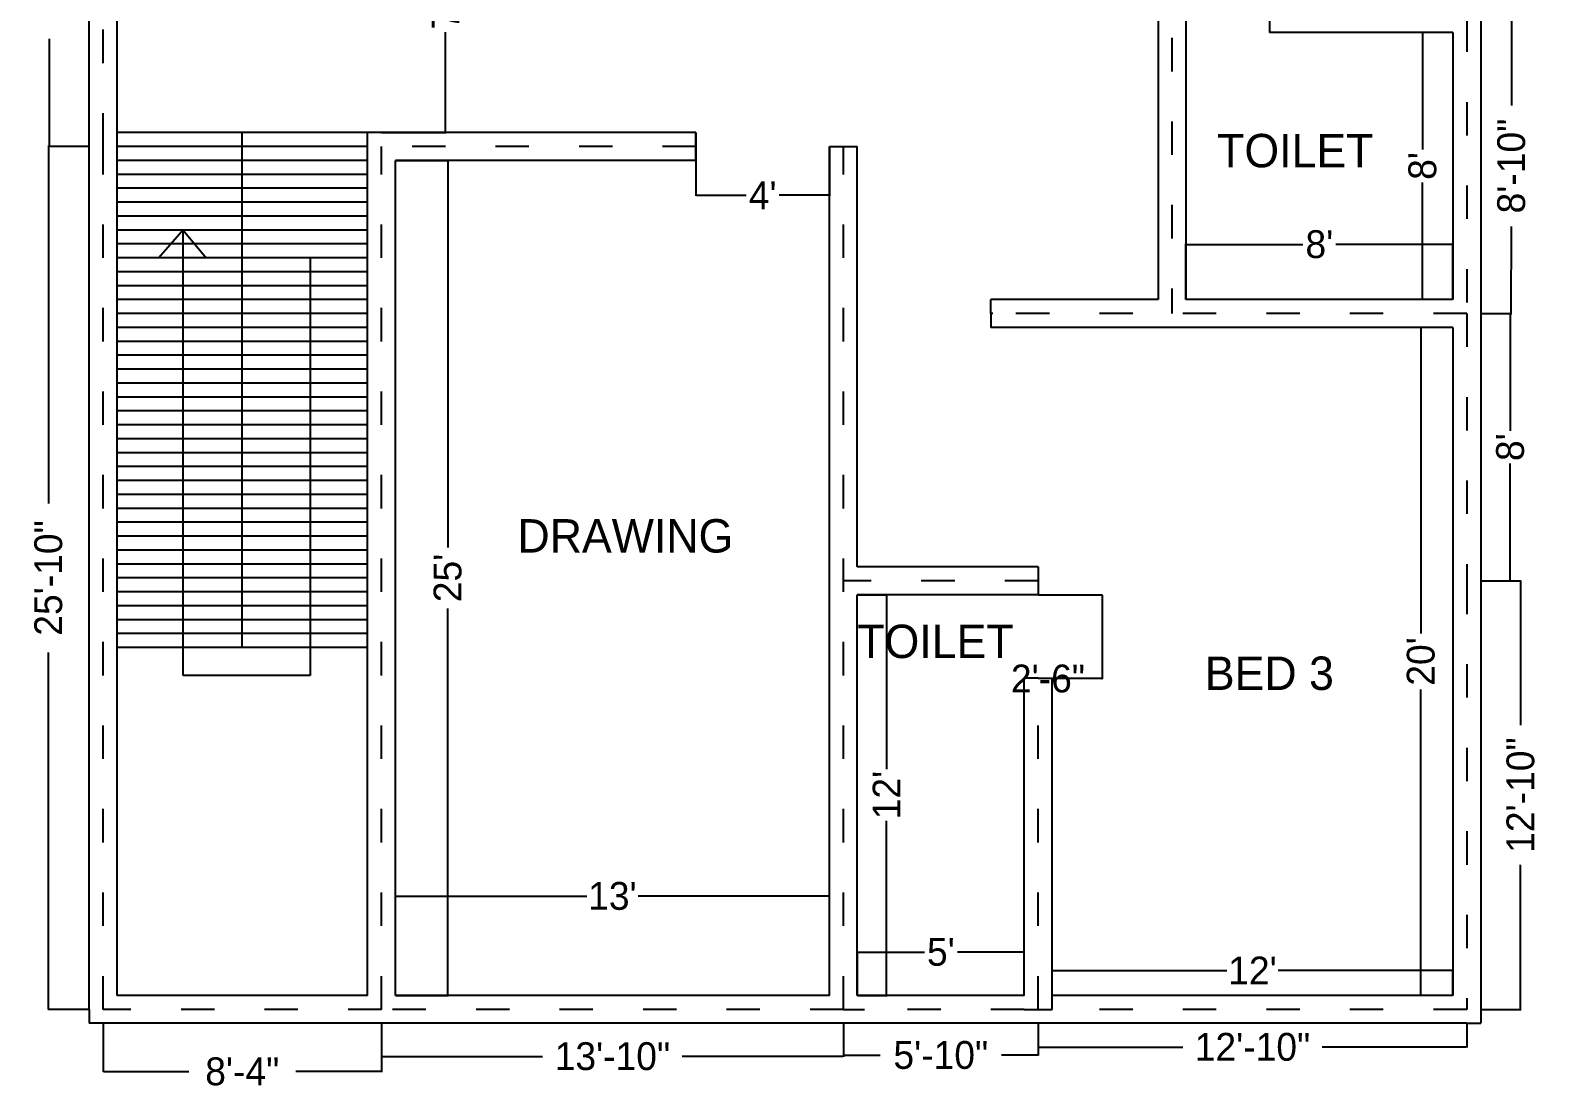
# Model space of a CAD drawing. Header units: inches. Extents: x -654 to 263, y 34 to 856.
# Drawn here: x -309 to 233, y 34 to 415 of the extents above; entities that cross this region are included whole.
import ezdxf

# ---------------------------------------------------------------- set-up
doc = ezdxf.new("R2010")
doc.units = ezdxf.units.IN
doc.header["$MEASUREMENT"] = 0
doc.linetypes.add('ACAD_ISO03W100', pattern=[30, 12, -18])
doc.dimstyles.get("Standard").update_dxf_attribs({"dimtxt": 10, "dimasz": 0.18, "dimexe": 0.18, "dimexo": 0.0625, "dimgap": 0.09, "dimtad": 0, "dimtoh": 1, "dimdec": 0, "dimzin": 0, "dimdsep": 46, "dimlunit": 4, "dimtxsty": 'Standard', "dimcen": 0.09, "dimadec": 0, "dimazin": 0, "dimtfac": 1, "dimtdec": 0, "dimtofl": 0, "dimtmove": 0, "dimatfit": 3, "dimfxl": 1, "dimtolj": 1, "dimtzin": 0, "dimarcsym": 0})

# ---------------------------------------------------------------- blocks, each defined once
blk = doc.blocks.new('*D5')
at = {"color": 0, "lineweight": -2}
for p, q in [((-12.08, 212.38), (-1.45, 212.38)), ((-1.63, 212.2), (-1.63, 149.64)), ((-1.63, 68.56), (-1.63, 131.13)), ((-12.08, 68.38), (-1.45, 68.38))]:
    blk.add_line(p, q, dxfattribs=at)
at = {"color": 0}
for points in [[(-1.66, 212.2), (-1.6, 212.2), (-1.63, 212.38)], [(-1.66, 68.56), (-1.6, 68.56), (-1.63, 68.38)]]:
    blk.add_solid(points, dxfattribs=at)
at = {"layer": 'Defpoints', "color": 0}
for p in [(-12.14, 212.38), (-12.14, 68.38), (-1.63, 68.38)]:
    blk.add_point(p, dxfattribs=at)
at = {"color": 0, "insert": (-1.63, 140.38), "char_height": 10, "attachment_point": 5, "rotation": 90}
blk.add_mtext("\\A1;12'", dxfattribs=at)
blk = doc.blocks.new('*D6')
at = {"color": 0, "lineweight": -2}
for p, q in [((-12.08, 68.44), (-12.08, 84.18)), ((-11.9, 84), (11.97, 84)), ((47.68, 84), (23.82, 84)), ((47.86, 68.44), (47.86, 84.18))]:
    blk.add_line(p, q, dxfattribs=at)
at = {"color": 0}
for points in [[(-11.9, 84.03), (-11.9, 83.97), (-12.08, 84)], [(47.68, 84.03), (47.68, 83.97), (47.86, 84)]]:
    blk.add_solid(points, dxfattribs=at)
at = {"layer": 'Defpoints', "color": 0}
for p in [(47.86, 84), (-12.08, 68.38), (47.86, 68.38)]:
    blk.add_point(p, dxfattribs=at)
at = {"color": 0, "insert": (17.89, 84), "char_height": 10, "attachment_point": 5}
blk.add_mtext("\\A1;5'", dxfattribs=at)
blk = doc.blocks.new('*D7')
at = {"color": 0, "lineweight": -2}
for p, q in [((52.92, 212.38), (75.99, 212.38)), ((75.81, 212.2), (75.81, 182.56)), ((52.92, 182.38), (75.99, 182.38)), ((75.81, 182.2), (75.63, 182.2)), ((75.81, 182.38), (75.81, 182.2))]:
    blk.add_line(p, q, dxfattribs=at)
at = {"color": 0}
for points in [[(75.78, 212.2), (75.84, 212.2), (75.81, 212.38)], [(75.78, 182.56), (75.84, 182.56), (75.81, 182.38)]]:
    blk.add_solid(points, dxfattribs=at)
at = {"layer": 'Defpoints', "color": 0}
for p in [(52.86, 212.38), (52.86, 182.38), (75.81, 182.38)]:
    blk.add_point(p, dxfattribs=at)
at = {"color": 0, "insert": (56.37, 182.2), "char_height": 10, "attachment_point": 5}
blk.add_mtext('\\A1;2\'-6"', dxfattribs=at)
blk = doc.blocks.new('*D8')
at = {"color": 0, "lineweight": -2}
for p, q in [((57.86, 68.44), (57.86, 77.53)), ((58.04, 77.35), (120.61, 77.35)), ((201.68, 77.35), (139.12, 77.35)), ((201.86, 68.44), (201.86, 77.53))]:
    blk.add_line(p, q, dxfattribs=at)
at = {"color": 0}
for points in [[(58.04, 77.38), (58.04, 77.32), (57.86, 77.35)], [(201.68, 77.38), (201.68, 77.32), (201.86, 77.35)]]:
    blk.add_solid(points, dxfattribs=at)
at = {"layer": 'Defpoints', "color": 0}
for p in [(201.86, 77.35), (57.86, 68.38), (201.86, 68.38)]:
    blk.add_point(p, dxfattribs=at)
at = {"color": 0, "insert": (129.86, 77.35), "char_height": 10, "attachment_point": 5}
blk.add_mtext("\\A1;12'", dxfattribs=at)
blk = doc.blocks.new('*D9')
at = {"color": 0, "lineweight": -2}
for p, q in [((201.8, 308.38), (190.19, 308.38)), ((190.37, 308.2), (190.37, 198.47)), ((190.37, 68.56), (190.37, 178.29)), ((201.8, 68.38), (190.19, 68.38))]:
    blk.add_line(p, q, dxfattribs=at)
at = {"color": 0}
for points in [[(190.34, 308.2), (190.4, 308.2), (190.37, 308.38)], [(190.34, 68.56), (190.4, 68.56), (190.37, 68.38)]]:
    blk.add_solid(points, dxfattribs=at)
at = {"layer": 'Defpoints', "color": 0}
for p in [(201.86, 308.38), (190.37, 68.38), (201.86, 68.38)]:
    blk.add_point(p, dxfattribs=at)
at = {"color": 0, "insert": (190.37, 188.38), "char_height": 10, "attachment_point": 5, "rotation": 90}
blk.add_mtext("\\A1;20'", dxfattribs=at)
blk = doc.blocks.new('*D18')
at = {"color": 0, "lineweight": -2}
for p, q in [((105.92, 318.44), (105.92, 338.42)), ((106.1, 338.24), (147.97, 338.24)), ((201.68, 338.24), (159.82, 338.24)), ((201.86, 318.44), (201.86, 338.42))]:
    blk.add_line(p, q, dxfattribs=at)
at = {"color": 0}
for points in [[(106.1, 338.27), (106.1, 338.21), (105.92, 338.24)], [(201.68, 338.27), (201.68, 338.21), (201.86, 338.24)]]:
    blk.add_solid(points, dxfattribs=at)
at = {"layer": 'Defpoints', "color": 0}
for p in [(201.86, 338.24), (105.92, 318.38), (201.86, 318.38)]:
    blk.add_point(p, dxfattribs=at)
at = {"color": 0, "insert": (153.89, 338.24), "char_height": 10, "attachment_point": 5}
blk.add_mtext("\\A1;8'", dxfattribs=at)
blk = doc.blocks.new('*D19')
at = {"color": 0, "lineweight": -2}
for p, q in [((201.8, 414.38), (190.78, 414.38)), ((190.96, 414.2), (190.96, 372.34)), ((190.96, 318.62), (190.96, 360.49)), ((201.8, 318.44), (190.78, 318.44))]:
    blk.add_line(p, q, dxfattribs=at)
at = {"color": 0}
for points in [[(190.93, 414.2), (190.99, 414.2), (190.96, 414.38)], [(190.93, 318.62), (190.99, 318.62), (190.96, 318.44)]]:
    blk.add_solid(points, dxfattribs=at)
at = {"layer": 'Defpoints', "color": 0}
for p in [(201.86, 414.38), (190.96, 318.44), (201.86, 318.44)]:
    blk.add_point(p, dxfattribs=at)
at = {"color": 0, "insert": (190.96, 366.41), "char_height": 10, "attachment_point": 5, "rotation": 90}
blk.add_mtext("\\A1;8'", dxfattribs=at)
blk = doc.blocks.new('*D30')
at = {"color": 0, "lineweight": -2}
for p, q in [((-178.14, 68.44), (-178.14, 104.27)), ((-177.96, 104.09), (-109.39, 104.09)), ((-22.32, 104.09), (-90.88, 104.09)), ((-22.14, 68.44), (-22.14, 104.27))]:
    blk.add_line(p, q, dxfattribs=at)
at = {"color": 0}
for points in [[(-177.96, 104.12), (-177.96, 104.06), (-178.14, 104.09)], [(-22.32, 104.12), (-22.32, 104.06), (-22.14, 104.09)]]:
    blk.add_solid(points, dxfattribs=at)
at = {"layer": 'Defpoints', "color": 0}
for p in [(-22.14, 104.09), (-178.14, 68.38), (-22.14, 68.38)]:
    blk.add_point(p, dxfattribs=at)
at = {"color": 0, "insert": (-100.14, 104.09), "char_height": 10, "attachment_point": 5}
blk.add_mtext("\\A1;13'", dxfattribs=at)
blk = doc.blocks.new('*D31')
at = {"color": 0, "lineweight": -2}
for p, q in [((-178.08, 368.38), (-159.15, 368.38)), ((-159.33, 368.2), (-159.33, 229.31)), ((-159.33, 68.56), (-159.33, 207.46)), ((-178.08, 68.38), (-159.15, 68.38))]:
    blk.add_line(p, q, dxfattribs=at)
at = {"color": 0}
for points in [[(-159.36, 368.2), (-159.3, 368.2), (-159.33, 368.38)], [(-159.36, 68.56), (-159.3, 68.56), (-159.33, 68.38)]]:
    blk.add_solid(points, dxfattribs=at)
at = {"layer": 'Defpoints', "color": 0}
for p in [(-178.14, 368.38), (-178.14, 68.38), (-159.33, 68.38)]:
    blk.add_point(p, dxfattribs=at)
at = {"color": 0, "insert": (-159.33, 218.38), "char_height": 10, "attachment_point": 5, "rotation": 90}
blk.add_mtext("\\A1;25'", dxfattribs=at)
blk = doc.blocks.new('*D32')
at = {"color": 0, "lineweight": -2}
for p, q in [((-70.14, 373.32), (-70.14, 355.69)), ((-22.14, 373.32), (-22.14, 355.69)), ((-69.96, 355.87), (-52.06, 355.87)), ((-22.32, 355.87), (-40.21, 355.87))]:
    blk.add_line(p, q, dxfattribs=at)
at = {"color": 0}
for points in [[(-69.96, 355.9), (-69.96, 355.84), (-70.14, 355.87)], [(-22.32, 355.9), (-22.32, 355.84), (-22.14, 355.87)]]:
    blk.add_solid(points, dxfattribs=at)
at = {"layer": 'Defpoints', "color": 0}
for p in [(-70.14, 373.38), (-22.14, 373.38), (-70.14, 355.87)]:
    blk.add_point(p, dxfattribs=at)
at = {"color": 0, "insert": (-46.14, 355.87), "char_height": 10, "attachment_point": 5}
blk.add_mtext("\\A1;4'", dxfattribs=at)
blk = doc.blocks.new('*D38')
at = {"color": 0, "lineweight": -2}
for p, q in [((-183.08, 462.38), (-159.93, 462.38)), ((-160.11, 462.2), (-160.11, 426.31)), ((-160.11, 378.56), (-160.11, 414.46)), ((-183.08, 378.38), (-159.93, 378.38))]:
    blk.add_line(p, q, dxfattribs=at)
at = {"color": 0}
for points in [[(-160.14, 462.2), (-160.08, 462.2), (-160.11, 462.38)], [(-160.14, 378.56), (-160.08, 378.56), (-160.11, 378.38)]]:
    blk.add_solid(points, dxfattribs=at)
at = {"layer": 'Defpoints', "color": 0}
for p in [(-183.14, 462.38), (-183.14, 378.38), (-160.11, 378.38)]:
    blk.add_point(p, dxfattribs=at)
at = {"color": 0, "insert": (-160.11, 420.38), "char_height": 10, "attachment_point": 5, "rotation": 90}
blk.add_mtext("\\A1;7'", dxfattribs=at)
blk = doc.blocks.new('*D53')
at = {"color": 0, "lineweight": -2}
for p, q in [((211.99, 419.38), (223.09, 419.38)), ((222.91, 419.2), (222.89, 388.13)), ((222.85, 313.56), (222.87, 344.62)), ((211.92, 313.38), (223.03, 313.38))]:
    blk.add_line(p, q, dxfattribs=at)
at = {"color": 0}
for points in [[(222.88, 419.2), (222.94, 419.2), (222.91, 419.38)], [(222.82, 313.56), (222.88, 313.56), (222.85, 313.38)]]:
    blk.add_solid(points, dxfattribs=at)
at = {"layer": 'Defpoints', "color": 0}
for p in [(211.92, 419.38), (211.86, 313.38), (222.85, 313.38)]:
    blk.add_point(p, dxfattribs=at)
at = {"color": 0, "insert": (222.88, 366.38), "char_height": 10, "attachment_point": 5, "rotation": 89.9662}
blk.add_mtext('\\A1;8\'-10"', dxfattribs=at)
blk = doc.blocks.new('*D54')
at = {"color": 0, "lineweight": -2}
for p, q in [((211.99, 313.38), (222.68, 313.38)), ((222.5, 313.2), (222.47, 271.3)), ((222.43, 217.56), (222.46, 259.45)), ((211.92, 217.38), (222.61, 217.38))]:
    blk.add_line(p, q, dxfattribs=at)
at = {"color": 0}
for points in [[(222.47, 313.2), (222.53, 313.2), (222.5, 313.38)], [(222.4, 217.56), (222.46, 217.56), (222.43, 217.38)]]:
    blk.add_solid(points, dxfattribs=at)
at = {"layer": 'Defpoints', "color": 0}
for p in [(211.92, 313.38), (211.86, 217.38), (222.43, 217.38)]:
    blk.add_point(p, dxfattribs=at)
at = {"color": 0, "insert": (222.47, 265.38), "char_height": 10, "attachment_point": 5, "rotation": 89.9627}
blk.add_mtext("\\A1;8'", dxfattribs=at)
blk = doc.blocks.new('*D55')
at = {"color": 0, "lineweight": -2}
for p, q in [((211.99, 217.38), (226.37, 217.38)), ((226.19, 217.2), (226.19, 165.47)), ((226.19, 63.56), (226.19, 115.29)), ((211.99, 63.38), (226.37, 63.38))]:
    blk.add_line(p, q, dxfattribs=at)
at = {"color": 0}
for points in [[(226.16, 217.2), (226.22, 217.2), (226.19, 217.38)], [(226.16, 63.56), (226.22, 63.56), (226.19, 63.38)]]:
    blk.add_solid(points, dxfattribs=at)
at = {"layer": 'Defpoints', "color": 0}
for p in [(211.92, 217.38), (211.92, 63.38), (226.19, 63.38)]:
    blk.add_point(p, dxfattribs=at)
at = {"color": 0, "insert": (226.19, 140.38), "char_height": 10, "attachment_point": 5, "rotation": 90}
blk.add_mtext('\\A1;12\'-10"', dxfattribs=at)
blk = doc.blocks.new('*D56')
at = {"color": 0, "lineweight": -2}
for p, q in [((52.86, 58.32), (52.86, 49.69)), ((206.86, 58.32), (206.86, 49.69)), ((53.04, 49.87), (104.77, 49.87)), ((206.68, 49.87), (154.95, 49.87))]:
    blk.add_line(p, q, dxfattribs=at)
at = {"color": 0}
for points in [[(53.04, 49.9), (53.04, 49.84), (52.86, 49.87)], [(206.68, 49.9), (206.68, 49.84), (206.86, 49.87)]]:
    blk.add_solid(points, dxfattribs=at)
at = {"layer": 'Defpoints', "color": 0}
for p in [(52.86, 58.38), (206.86, 58.38), (52.86, 49.87)]:
    blk.add_point(p, dxfattribs=at)
at = {"color": 0, "insert": (129.86, 49.87), "char_height": 10, "attachment_point": 5}
blk.add_mtext('\\A1;12\'-10"', dxfattribs=at)
blk = doc.blocks.new('*D57')
at = {"color": 0, "lineweight": -2}
for p, q in [((-17.14, 58.32), (-17.14, 46.77)), ((52.86, 58.32), (52.86, 46.77)), ((-16.96, 46.95), (-3.89, 46.95)), ((52.68, 46.95), (39.62, 46.95))]:
    blk.add_line(p, q, dxfattribs=at)
at = {"color": 0}
for points in [[(-16.96, 46.98), (-16.96, 46.92), (-17.14, 46.95)], [(52.68, 46.98), (52.68, 46.92), (52.86, 46.95)]]:
    blk.add_solid(points, dxfattribs=at)
at = {"layer": 'Defpoints', "color": 0}
for p in [(-17.14, 58.38), (52.86, 58.38), (-17.14, 46.95)]:
    blk.add_point(p, dxfattribs=at)
at = {"color": 0, "insert": (17.86, 46.95), "char_height": 10, "attachment_point": 5}
blk.add_mtext('\\A1;5\'-10"', dxfattribs=at)
blk = doc.blocks.new('*D58')
at = {"color": 0, "lineweight": -2}
for p, q in [((-183.14, 58.32), (-183.14, 46.34)), ((-17.14, 58.32), (-17.14, 46.34)), ((-182.96, 46.52), (-125.23, 46.52)), ((-17.32, 46.52), (-75.05, 46.52))]:
    blk.add_line(p, q, dxfattribs=at)
at = {"color": 0}
for points in [[(-182.96, 46.55), (-182.96, 46.49), (-183.14, 46.52)], [(-17.32, 46.55), (-17.32, 46.49), (-17.14, 46.52)]]:
    blk.add_solid(points, dxfattribs=at)
at = {"layer": 'Defpoints', "color": 0}
for p in [(-183.14, 58.38), (-17.14, 58.38), (-183.14, 46.52)]:
    blk.add_point(p, dxfattribs=at)
at = {"color": 0, "insert": (-100.14, 46.52), "char_height": 10, "attachment_point": 5}
blk.add_mtext('\\A1;13\'-10"', dxfattribs=at)
blk = doc.blocks.new('*D59')
at = {"color": 0, "lineweight": -2}
for p, q in [((-283.14, 58.32), (-283.15, 40.91)), ((-183.14, 58.26), (-183.15, 40.85)), ((-282.97, 41.09), (-252.41, 41.07)), ((-183.33, 41.03), (-213.89, 41.05))]:
    blk.add_line(p, q, dxfattribs=at)
at = {"color": 0}
for points in [[(-282.97, 41.12), (-282.97, 41.06), (-283.15, 41.09)], [(-183.33, 41.06), (-183.33, 41), (-183.15, 41.03)]]:
    blk.add_solid(points, dxfattribs=at)
at = {"layer": 'Defpoints', "color": 0}
for p in [(-283.14, 58.38), (-183.14, 58.32), (-283.15, 41.09)]:
    blk.add_point(p, dxfattribs=at)
at = {"color": 0, "insert": (-233.15, 41.06), "char_height": 10, "attachment_point": 5, "rotation": 359.9642}
blk.add_mtext('\\A1;8\'-4"', dxfattribs=at)
blk = doc.blocks.new('*D60')
at = {"color": 0, "lineweight": -2}
for p, q in [((-288.2, 373.38), (-302.98, 373.38)), ((-302.8, 373.2), (-302.8, 245.14)), ((-302.8, 63.56), (-302.8, 191.63)), ((-288.2, 63.38), (-302.98, 63.38))]:
    blk.add_line(p, q, dxfattribs=at)
at = {"color": 0}
for points in [[(-302.83, 373.2), (-302.77, 373.2), (-302.8, 373.38)], [(-302.83, 63.56), (-302.77, 63.56), (-302.8, 63.38)]]:
    blk.add_solid(points, dxfattribs=at)
at = {"layer": 'Defpoints', "color": 0}
for p in [(-302.8, 373.38), (-288.14, 373.38), (-288.14, 63.38)]:
    blk.add_point(p, dxfattribs=at)
at = {"color": 0, "insert": (-302.8, 218.38), "char_height": 10, "attachment_point": 5, "rotation": 90}
blk.add_mtext('\\A1;25\'-10"', dxfattribs=at)
blk = doc.blocks.new('*D61')
at = {"color": 0, "lineweight": -2}
for p, q in [((-288.2, 489.38), (-302.55, 489.38)), ((-302.37, 489.2), (-302.37, 450.64)), ((-302.37, 373.56), (-302.37, 412.13)), ((-288.2, 373.38), (-302.55, 373.38))]:
    blk.add_line(p, q, dxfattribs=at)
at = {"color": 0}
for points in [[(-302.4, 489.2), (-302.34, 489.2), (-302.37, 489.38)], [(-302.4, 373.56), (-302.34, 373.56), (-302.37, 373.38)]]:
    blk.add_solid(points, dxfattribs=at)
at = {"layer": 'Defpoints', "color": 0}
for p in [(-302.37, 489.38), (-288.14, 489.38), (-288.14, 373.38)]:
    blk.add_point(p, dxfattribs=at)
at = {"color": 0, "insert": (-302.37, 431.38), "char_height": 10, "attachment_point": 5, "rotation": 90}
blk.add_mtext('\\A1;9\'-8"', dxfattribs=at)

msp = doc.modelspace()

# ---------------------------------------------------------------- linework, layer by layer
for p, q in [((-288.14, 373.38), (-288.14, 489.38)), ((-278.14, 373.38), (-278.14, 489.38)), ((95.92, 472.38), (95.92, 318.38)), ((105.92, 472.38), (105.92, 318.38)), ((135.92, 419.38), (135.92, 414.38)), ((211.86, 419.38), (211.86, 313.38)), ((201.86, 414.38), (135.92, 414.38)), ((201.86, 414.38), (201.86, 318.38)), ((-188.14, 378.38), (-278.14, 378.38)), ((-233.14, 193.38), (-233.14, 378.38)), ((-183.14, 378.38), (-188.14, 378.38)), ((-188.14, 373.38), (-188.14, 378.38)), ((-70.14, 378.38), (-183.14, 378.38)), ((-70.14, 373.38), (-70.14, 378.38)), ((-70.14, 378.38), (-70.14, 373.38)), ((-70.14, 368.38), (-70.14, 378.38)), ((-288.14, 63.38), (-288.14, 373.38)), ((-278.14, 68.38), (-278.14, 373.38)), ((-188.14, 373.38), (-278.14, 373.38)), ((-188.14, 68.38), (-188.14, 373.38)), ((-22.14, 68.38), (-22.14, 373.38)), ((-22.14, 373.38), (-12.14, 373.38)), ((-12.14, 222.38), (-12.14, 373.38)), ((-188.14, 368.38), (-278.14, 368.38)), ((-188.14, 363.38), (-278.14, 363.38)), ((-178.14, 68.38), (-178.14, 368.38)), ((-70.14, 368.38), (-178.14, 368.38)), ((-188.14, 358.38), (-278.14, 358.38)), ((-188.14, 353.38), (-278.14, 353.38)), ((-188.14, 348.38), (-278.14, 348.38)), ((-188.14, 343.38), (-278.14, 343.38)), ((-255.69, 341.85), (-263.1, 333.38)), ((-255.05, 342.62), (-255.69, 341.85)), ((-254.41, 343.38), (-255.05, 342.62)), ((-254.41, 333.38), (-254.41, 343.38)), ((-254.41, 343.38), (-246.12, 333.38)), ((-188.14, 338.38), (-278.14, 338.38)), ((-188.14, 333.38), (-278.14, 333.38)), ((-188.14, 333.38), (-278.14, 333.38)), ((-254.41, 183.31), (-254.41, 333.38)), ((-208.72, 333.38), (-208.72, 183.31)), ((-188.14, 328.38), (-278.14, 328.38)), ((-188.14, 323.38), (-278.14, 323.38)), ((-188.14, 318.38), (-278.14, 318.38)), ((35.86, 313.38), (35.86, 318.38)), ((95.92, 318.38), (35.86, 318.38)), ((100.92, 318.38), (100.92, 313.38)), ((201.86, 318.38), (105.92, 318.38)), ((-188.14, 313.38), (-278.14, 313.38)), ((36.6, 313.38), (35.86, 313.38)), ((35.86, 313.38), (35.86, 313.38)), ((35.86, 313.38), (35.86, 308.38)), ((211.86, 313.38), (211.86, 217.38)), ((-188.14, 308.38), (-278.14, 308.38)), ((36.6, 308.38), (35.86, 308.38)), ((201.86, 308.38), (36.6, 308.38)), ((201.86, 308.38), (201.86, 217.38)), ((-188.14, 303.38), (-278.14, 303.38)), ((-188.14, 298.38), (-278.14, 298.38)), ((-188.14, 293.38), (-278.14, 293.38)), ((-188.14, 288.38), (-278.14, 288.38)), ((-188.14, 283.38), (-278.14, 283.38)), ((-188.14, 278.38), (-278.14, 278.38)), ((-188.14, 273.38), (-278.14, 273.38)), ((-188.14, 268.38), (-278.14, 268.38)), ((-188.14, 263.38), (-278.14, 263.38)), ((-188.14, 258.38), (-278.14, 258.38)), ((-188.14, 253.38), (-278.14, 253.38)), ((-188.14, 248.38), (-278.14, 248.38)), ((-188.14, 243.38), (-278.14, 243.38)), ((-188.14, 238.38), (-278.14, 238.38)), ((-188.14, 233.38), (-278.14, 233.38)), ((-188.14, 228.38), (-278.14, 228.38)), ((-188.14, 223.38), (-278.14, 223.38)), ((52.86, 222.38), (-12.14, 222.38)), ((52.86, 222.38), (52.86, 212.38)), ((-188.14, 218.38), (-278.14, 218.38)), ((201.86, 217.38), (201.86, 68.38)), ((211.86, 217.38), (211.86, 63.38)), ((-188.14, 213.38), (-278.14, 213.38)), ((52.86, 212.38), (-12.14, 212.38)), ((-12.14, 68.38), (-12.14, 212.38)), ((-188.14, 208.38), (-278.14, 208.38)), ((-188.14, 203.38), (-278.14, 203.38)), ((-188.14, 198.38), (-278.14, 198.38)), ((-188.14, 193.38), (-278.14, 193.38)), ((-208.72, 183.31), (-254.41, 183.31)), ((47.86, 68.38), (47.86, 182.38)), ((52.86, 182.38), (47.86, 182.38)), ((52.86, 182.38), (57.86, 182.38)), ((57.86, 63.38), (57.86, 182.38)), ((-188.14, 68.38), (-278.14, 68.38)), ((-22.14, 68.38), (-178.14, 68.38)), ((47.86, 68.38), (-12.14, 68.38)), ((201.86, 68.38), (57.86, 68.38)), ((-288.14, 63.38), (-288.14, 58.38)), ((-17.14, 63.38), (-9.52, 63.38)), ((211.86, 63.38), (211.86, 58.38)), ((-283.14, 58.38), (-288.14, 58.38)), ((-183.14, 58.38), (-283.14, 58.38)), ((-17.14, 58.38), (-183.14, 58.38)), ((52.86, 58.38), (-17.14, 58.38)), ((206.86, 58.38), (52.86, 58.38)), ((206.86, 58.38), (211.86, 58.38))]:
    msp.add_line(p, q)
at = {"linetype": 'ACAD_ISO03W100'}
for p, q in [((-283.14, 373.38), (-283.14, 489.38)), ((100.92, 472.38), (100.92, 318.38)), ((206.86, 419.38), (206.86, 313.38)), ((-283.14, 63.38), (-283.14, 373.38)), ((-183.14, 63.38), (-183.14, 373.38)), ((-70.14, 373.38), (-183.14, 373.38)), ((-17.14, 63.38), (-17.14, 373.38)), ((206.86, 313.38), (36.6, 313.38)), ((206.86, 313.38), (206.86, 217.38)), ((52.86, 217.38), (-17.14, 217.38)), ((206.86, 217.38), (206.86, 63.38)), ((52.86, 63.38), (52.86, 182.38)), ((-183.14, 63.38), (-283.14, 63.38)), ((-17.14, 63.38), (-183.14, 63.38)), ((47.86, 63.38), (-12.14, 63.38)), ((47.86, 63.38), (57.86, 63.38)), ((206.86, 63.38), (57.86, 63.38))]:
    msp.add_line(p, q, dxfattribs=at)

# ---------------------------------------------------------------- texts
at = {"char_height": 12, "attachment_point": 1}
for s, insert in [('TOILET', (117.14, 377.91)), ('DRAWING', (-134.26, 239.51)), ('TOILET', (-12.14, 201.61)), ('BED 3', (112.73, 190.15))]:
    msp.add_mtext(s, dxfattribs=dict(at, insert=insert))

# ---------------------------------------------------------------- dimensions: what is measured, and where the dimension line sits
for p1, p2, distance, picture, middle in [((-288.14, 373.38), (-288.14, 489.38), 14.24, '*D61', (-302.37, 431.38)), ((-183.14, 462.38), (-183.14, 378.38), 23.03, '*D38', (-160.11, 420.38)), ((211.92, 419.38), (211.86, 313.38), 10.99, '*D53', (222.88, 366.38)), ((-288.14, 63.38), (-288.14, 373.38), 14.66, '*D60', (-302.8, 218.38)), ((-22.14, 373.38), (-70.14, 373.38), 17.51, '*D32', (-46.14, 355.87)), ((-178.14, 368.38), (-178.14, 68.38), 18.81, '*D31', (-159.33, 218.38)), ((211.92, 313.38), (211.86, 217.38), 10.57, '*D54', (222.47, 265.38)), ((211.92, 217.38), (211.92, 63.38), 14.26, '*D55', (226.19, 140.38)), ((-12.14, 212.38), (-12.14, 68.38), 10.5, '*D5', (-1.63, 140.38)), ((52.86, 212.38), (52.86, 182.38), 22.95, '*D7', (56.37, 182.2)), ((-178.14, 68.38), (-22.14, 68.38), 35.71, '*D30', (-100.14, 104.09)), ((-12.08, 68.38), (47.86, 68.38), 15.62, '*D6', (17.89, 84)), ((57.86, 68.38), (201.86, 68.38), 8.97, '*D8', (129.86, 77.35)), ((-183.14, 58.32), (-283.14, 58.38), 17.29, '*D59', (-233.15, 41.06)), ((-17.14, 58.38), (-183.14, 58.38), 11.87, '*D58', (-100.14, 46.52)), ((52.86, 58.38), (-17.14, 58.38), 11.43, '*D57', (17.86, 46.95)), ((206.86, 58.38), (52.86, 58.38), 8.51, '*D56', (129.86, 49.87))]:
    dim = msp.add_aligned_dim(p1=p1, p2=p2, distance=distance, dimstyle='Standard')
    dim.commit()
    dim.dimension.update_dxf_attribs({"geometry": picture, "text_midpoint": middle})
dim = msp.add_linear_dim(base=(190.96, 318.44), p1=(201.86, 414.38), p2=(201.86, 318.44), angle=90, dimstyle='Standard')
dim.commit()
dim.dimension.update_dxf_attribs({"geometry": '*D19', "text_midpoint": (190.96, 366.41)})
dim = msp.add_linear_dim(base=(201.86, 338.24), p1=(105.92, 318.38), p2=(201.86, 318.38), dimstyle='Standard')
dim.commit()
dim.dimension.update_dxf_attribs({"geometry": '*D18', "text_midpoint": (153.89, 338.24)})
dim = msp.add_linear_dim(base=(190.37, 68.38), p1=(201.86, 308.38), p2=(201.86, 68.38), angle=270, dimstyle='Standard')
dim.commit()
dim.dimension.update_dxf_attribs({"geometry": '*D9', "text_midpoint": (190.37, 188.38), "dimtype": 161})

doc.saveas('drawing.dxf')
